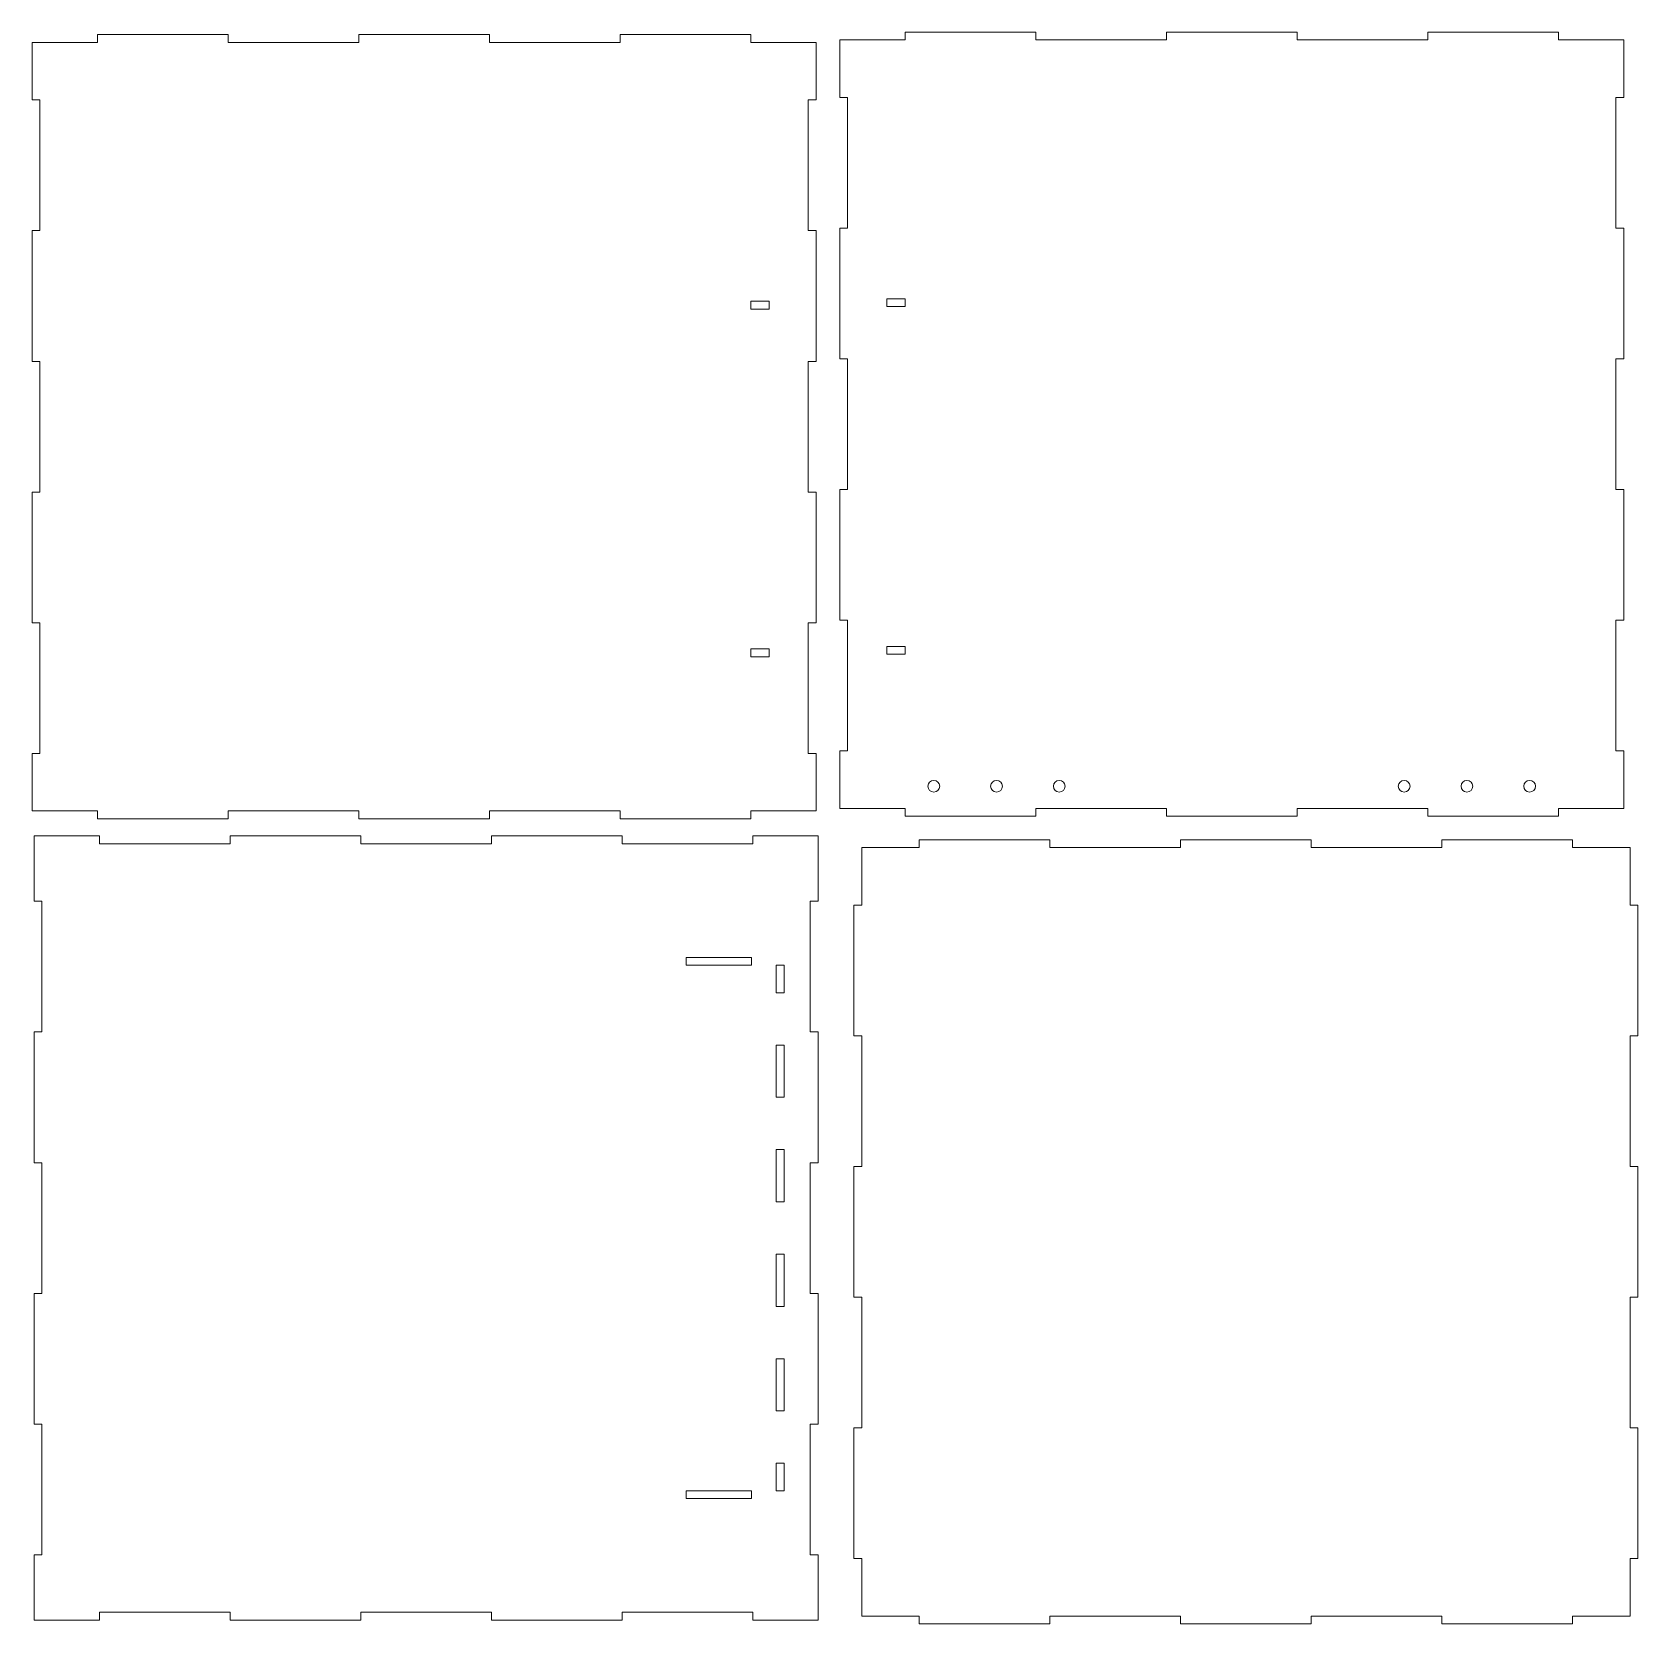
# Model space of a CAD drawing. Header units: millimetres. Extents: x 7 to 1528, y 183 to 794.
# Drawn here: x 7 to 621, y 185 to 794 of the extents above; entities that cross this region are included whole.
import ezdxf

# ---------------------------------------------------------------- set-up
doc = ezdxf.new("R2010")
doc.units = ezdxf.units.MM

msp = doc.modelspace()

# ---------------------------------------------------------------- linework, layer by layer
at = {"color": 7, "linetype": 'Continuous', "lineweight": 15}
for p, q in [((31.7, 793.15), (31.7, 790.15)), ((81.7, 793.15), (31.7, 793.15)), ((81.7, 790.15), (81.7, 793.15)), ((131.7, 793.15), (131.7, 790.15)), ((181.7, 793.15), (131.7, 793.15)), ((181.7, 790.15), (181.7, 793.15)), ((231.7, 793.15), (231.7, 790.15)), ((281.7, 793.15), (231.7, 793.15)), ((281.7, 790.15), (281.7, 793.15)), ((340.75, 791.1), (340.75, 794.1)), ((340.75, 794.1), (390.75, 794.1)), ((390.75, 794.1), (390.75, 791.1)), ((440.75, 791.1), (440.75, 794.1)), ((440.75, 794.1), (490.75, 794.1)), ((490.75, 794.1), (490.75, 791.1)), ((540.75, 791.1), (540.75, 794.1)), ((540.75, 794.1), (590.75, 794.1)), ((590.75, 794.1), (590.75, 791.1)), ((31.7, 790.15), (6.7, 790.15)), ((6.7, 790.15), (6.7, 768.15)), ((131.7, 790.15), (81.7, 790.15)), ((231.7, 790.15), (181.7, 790.15)), ((306.7, 790.15), (281.7, 790.15)), ((306.7, 768.15), (306.7, 790.15)), ((315.75, 769.1), (315.75, 791.1)), ((315.75, 791.1), (340.75, 791.1)), ((390.75, 791.1), (440.75, 791.1)), ((490.75, 791.1), (540.75, 791.1)), ((590.75, 791.1), (615.75, 791.1)), ((615.75, 791.1), (615.75, 769.1)), ((9.7, 768.15), (6.7, 768.15)), ((9.7, 718.15), (9.7, 768.15)), ((306.7, 768.15), (303.7, 768.15)), ((303.7, 768.15), (303.7, 718.15)), ((315.75, 769.1), (318.75, 769.1)), ((318.75, 769.1), (318.75, 719.1)), ((612.75, 769.1), (615.75, 769.1)), ((612.75, 719.1), (612.75, 769.1)), ((318.75, 719.1), (315.75, 719.1)), ((315.75, 669.1), (315.75, 719.1)), ((615.75, 719.1), (612.75, 719.1)), ((615.75, 719.1), (615.75, 669.1)), ((6.7, 718.15), (9.7, 718.15)), ((6.7, 718.15), (6.7, 668.15)), ((303.7, 718.15), (306.7, 718.15)), ((306.7, 668.15), (306.7, 718.15)), ((281.7, 691.15), (288.7, 691.15)), ((281.7, 688.15), (281.7, 691.15)), ((288.7, 691.15), (288.7, 688.15)), ((340.75, 692.1), (333.75, 692.1)), ((333.75, 692.1), (333.75, 689.1)), ((333.75, 689.1), (340.75, 689.1)), ((340.75, 689.1), (340.75, 692.1)), ((288.7, 688.15), (281.7, 688.15)), ((9.7, 668.15), (6.7, 668.15)), ((9.7, 618.15), (9.7, 668.15)), ((306.7, 668.15), (303.7, 668.15)), ((303.7, 668.15), (303.7, 618.15)), ((315.75, 669.1), (318.75, 669.1)), ((318.75, 669.1), (318.75, 619.1)), ((612.75, 669.1), (615.75, 669.1)), ((612.75, 619.1), (612.75, 669.1)), ((6.7, 618.15), (9.7, 618.15)), ((6.7, 618.15), (6.7, 568.15)), ((303.7, 618.15), (306.7, 618.15)), ((306.7, 568.15), (306.7, 618.15)), ((318.75, 619.1), (315.75, 619.1)), ((315.75, 569.1), (315.75, 619.1)), ((615.75, 619.1), (612.75, 619.1)), ((615.75, 619.1), (615.75, 569.1)), ((9.7, 568.15), (6.7, 568.15)), ((9.7, 518.15), (9.7, 568.15)), ((306.7, 568.15), (303.7, 568.15)), ((303.7, 568.15), (303.7, 518.15)), ((315.75, 569.1), (318.75, 569.1)), ((318.75, 569.1), (318.75, 519.1)), ((612.75, 569.1), (615.75, 569.1)), ((612.75, 519.1), (612.75, 569.1)), ((281.7, 558.15), (288.7, 558.15)), ((281.7, 555.15), (281.7, 558.15)), ((288.7, 555.15), (281.7, 555.15)), ((288.7, 558.15), (288.7, 555.15)), ((340.75, 559.1), (333.75, 559.1)), ((333.75, 559.1), (333.75, 556.1)), ((333.75, 556.1), (340.75, 556.1)), ((340.75, 556.1), (340.75, 559.1)), ((6.7, 518.15), (6.7, 496.15)), ((6.7, 518.15), (9.7, 518.15)), ((303.7, 518.15), (306.7, 518.15)), ((306.7, 496.15), (306.7, 518.15)), ((318.75, 519.1), (315.75, 519.1)), ((315.75, 497.1), (315.75, 519.1)), ((615.75, 519.1), (612.75, 519.1)), ((615.75, 519.1), (615.75, 497.1)), ((31.7, 496.15), (6.7, 496.15)), ((31.7, 493.15), (31.7, 496.15)), ((31.7, 493.15), (81.7, 493.15)), ((131.7, 496.15), (81.7, 496.15)), ((81.7, 496.15), (81.7, 493.15)), ((131.7, 493.15), (131.7, 496.15)), ((131.7, 493.15), (181.7, 493.15)), ((231.7, 496.15), (181.7, 496.15)), ((181.7, 496.15), (181.7, 493.15)), ((231.7, 493.15), (231.7, 496.15)), ((231.7, 493.15), (281.7, 493.15)), ((306.7, 496.15), (281.7, 496.15)), ((281.7, 496.15), (281.7, 493.15)), ((315.75, 497.1), (340.75, 497.1)), ((340.75, 497.1), (340.75, 494.1)), ((390.75, 494.1), (340.75, 494.1)), ((390.75, 497.1), (440.75, 497.1)), ((390.75, 494.1), (390.75, 497.1)), ((440.75, 497.1), (440.75, 494.1)), ((490.75, 494.1), (440.75, 494.1)), ((490.75, 497.1), (540.75, 497.1)), ((490.75, 494.1), (490.75, 497.1)), ((540.75, 497.1), (540.75, 494.1)), ((590.75, 494.1), (540.75, 494.1)), ((590.75, 497.1), (615.75, 497.1)), ((590.75, 494.1), (590.75, 497.1)), ((7.46, 486.59), (7.46, 461.59)), ((32.46, 486.59), (7.46, 486.59)), ((32.46, 483.59), (32.46, 486.59)), ((82.46, 486.59), (82.46, 483.59)), ((132.46, 486.59), (82.46, 486.59)), ((132.46, 483.59), (132.46, 486.59)), ((182.46, 486.59), (182.46, 483.59)), ((232.46, 486.59), (182.46, 486.59)), ((232.46, 483.59), (232.46, 486.59)), ((282.46, 486.59), (282.46, 483.59)), ((307.46, 486.59), (282.46, 486.59)), ((307.46, 461.59), (307.46, 486.59)), ((82.46, 483.59), (32.46, 483.59)), ((182.46, 483.59), (132.46, 483.59)), ((282.46, 483.59), (232.46, 483.59)), ((324.19, 460.15), (324.19, 482.15)), ((346.19, 482.15), (324.19, 482.15)), ((346.19, 485.15), (346.19, 482.15)), ((396.19, 485.15), (346.19, 485.15)), ((396.19, 482.15), (396.19, 485.15)), ((446.19, 482.15), (396.19, 482.15)), ((446.19, 485.15), (446.19, 482.15)), ((496.19, 485.15), (446.19, 485.15)), ((496.19, 482.15), (496.19, 485.15)), ((546.19, 482.15), (496.19, 482.15)), ((546.19, 485.15), (546.19, 482.15)), ((596.19, 485.15), (546.19, 485.15)), ((596.19, 482.15), (596.19, 485.15)), ((618.19, 482.15), (596.19, 482.15)), ((618.19, 482.15), (618.19, 460.15)), ((10.46, 461.59), (7.46, 461.59)), ((10.46, 411.59), (10.46, 461.59)), ((304.46, 461.59), (307.46, 461.59)), ((304.46, 411.59), (304.46, 461.59)), ((321.19, 460.15), (321.19, 410.15)), ((321.19, 460.15), (324.19, 460.15)), ((618.19, 460.15), (621.19, 460.15)), ((621.19, 410.15), (621.19, 460.15)), ((256.96, 440.09), (281.96, 440.09)), ((256.96, 437.09), (256.96, 440.09)), ((281.96, 437.09), (256.96, 437.09)), ((281.96, 440.09), (281.96, 437.09)), ((291.46, 426.59), (291.46, 437.09)), ((291.46, 437.09), (294.46, 437.09)), ((294.46, 437.09), (294.46, 426.59)), ((294.46, 426.59), (291.46, 426.59)), ((7.46, 411.59), (7.46, 361.59)), ((7.46, 411.59), (10.46, 411.59)), ((291.46, 386.59), (291.46, 406.59)), ((291.46, 406.59), (294.46, 406.59)), ((294.46, 406.59), (294.46, 386.59)), ((307.46, 411.59), (304.46, 411.59)), ((307.46, 361.59), (307.46, 411.59)), ((324.19, 410.15), (321.19, 410.15)), ((324.19, 360.15), (324.19, 410.15)), ((621.19, 410.15), (618.19, 410.15)), ((618.19, 410.15), (618.19, 360.15)), ((294.46, 386.59), (291.46, 386.59)), ((291.46, 346.59), (291.46, 366.59)), ((291.46, 366.59), (294.46, 366.59)), ((294.46, 366.59), (294.46, 346.59)), ((10.46, 361.59), (7.46, 361.59)), ((10.46, 311.59), (10.46, 361.59)), ((304.46, 361.59), (307.46, 361.59)), ((304.46, 311.59), (304.46, 361.59)), ((321.19, 360.15), (324.19, 360.15)), ((321.19, 360.15), (321.19, 310.15)), ((618.19, 360.15), (621.19, 360.15)), ((621.19, 310.15), (621.19, 360.15)), ((294.46, 346.59), (291.46, 346.59)), ((291.46, 326.59), (294.46, 326.59)), ((291.46, 306.59), (291.46, 326.59)), ((294.46, 326.59), (294.46, 306.59)), ((7.46, 311.59), (7.46, 261.59)), ((7.46, 311.59), (10.46, 311.59)), ((307.46, 311.59), (304.46, 311.59)), ((307.46, 261.59), (307.46, 311.59)), ((324.19, 310.15), (321.19, 310.15)), ((324.19, 260.15), (324.19, 310.15)), ((621.19, 310.15), (618.19, 310.15)), ((618.19, 310.15), (618.19, 260.15)), ((294.46, 306.59), (291.46, 306.59)), ((291.46, 286.59), (294.46, 286.59)), ((291.46, 266.59), (291.46, 286.59)), ((294.46, 286.59), (294.46, 266.59)), ((294.46, 266.59), (291.46, 266.59)), ((10.46, 261.59), (7.46, 261.59)), ((10.46, 211.59), (10.46, 261.59)), ((304.46, 261.59), (307.46, 261.59)), ((304.46, 211.59), (304.46, 261.59)), ((321.19, 260.15), (324.19, 260.15)), ((321.19, 260.15), (321.19, 210.15)), ((618.19, 260.15), (621.19, 260.15)), ((621.19, 210.15), (621.19, 260.15)), ((291.46, 246.59), (294.46, 246.59)), ((291.46, 236.09), (291.46, 246.59)), ((294.46, 246.59), (294.46, 236.09)), ((256.96, 236.09), (281.96, 236.09)), ((256.96, 233.09), (256.96, 236.09)), ((281.96, 236.09), (281.96, 233.09)), ((294.46, 236.09), (291.46, 236.09)), ((281.96, 233.09), (256.96, 233.09)), ((7.46, 211.59), (7.46, 186.59)), ((7.46, 211.59), (10.46, 211.59)), ((307.46, 211.59), (304.46, 211.59)), ((307.46, 186.59), (307.46, 211.59)), ((324.19, 210.15), (321.19, 210.15)), ((324.19, 188.15), (324.19, 210.15)), ((621.19, 210.15), (618.19, 210.15)), ((618.19, 210.15), (618.19, 188.15)), ((7.46, 186.59), (32.46, 186.59)), ((82.46, 189.59), (32.46, 189.59)), ((32.46, 189.59), (32.46, 186.59)), ((82.46, 186.59), (82.46, 189.59)), ((82.46, 186.59), (132.46, 186.59)), ((182.46, 189.59), (132.46, 189.59)), ((132.46, 189.59), (132.46, 186.59)), ((182.46, 186.59), (182.46, 189.59)), ((182.46, 186.59), (232.46, 186.59)), ((282.46, 189.59), (232.46, 189.59)), ((232.46, 189.59), (232.46, 186.59)), ((282.46, 186.59), (282.46, 189.59)), ((282.46, 186.59), (307.46, 186.59)), ((346.19, 188.15), (324.19, 188.15)), ((346.19, 185.15), (346.19, 188.15)), ((346.19, 185.15), (396.19, 185.15)), ((446.19, 188.15), (396.19, 188.15)), ((396.19, 188.15), (396.19, 185.15)), ((446.19, 185.15), (446.19, 188.15)), ((446.19, 185.15), (496.19, 185.15)), ((546.19, 188.15), (496.19, 188.15)), ((496.19, 188.15), (496.19, 185.15)), ((546.19, 185.15), (546.19, 188.15)), ((546.19, 185.15), (596.19, 185.15)), ((618.19, 188.15), (596.19, 188.15)), ((596.19, 188.15), (596.19, 185.15))]:
    msp.add_line(p, q, dxfattribs=at)
for centre in [(351.75, 505.6), (375.75, 505.6), (399.75, 505.6), (531.75, 505.6), (555.75, 505.6), (579.75, 505.6)]:
    msp.add_circle(centre, 2.25, dxfattribs=at)

doc.saveas('drawing.dxf')
